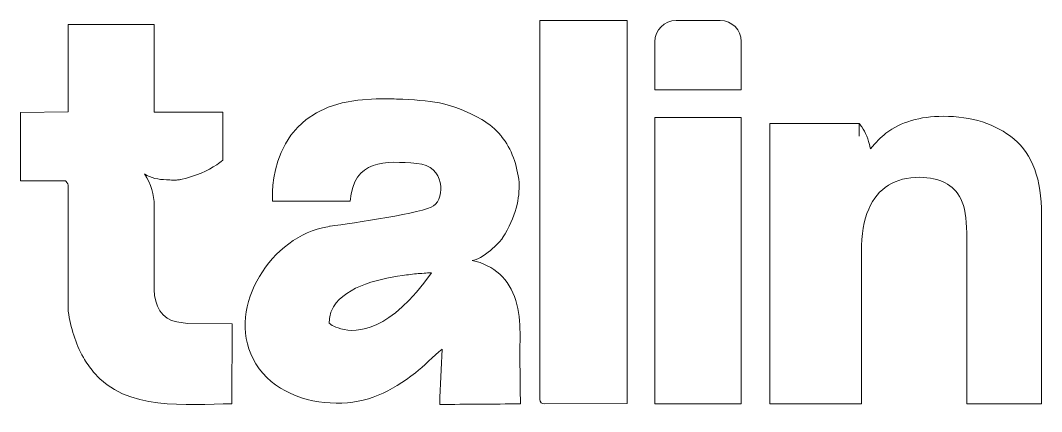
# Model space of a CAD drawing. Header units: centimetres. Extents: x -8 to 123, y -18 to 6.
# Drawn here: x 116.05 to 123.23, y -17.66 to -14.91 of the extents above; entities that cross this region are included whole.
import ezdxf

# ---------------------------------------------------------------- set-up
doc = ezdxf.new("R2010")
doc.units = ezdxf.units.CM
doc.header["$MEASUREMENT"] = 0
doc.layers.add('Layer 1', color=7, linetype='Continuous', lineweight=0)

# ---------------------------------------------------------------- blocks, each defined once
blk = doc.blocks.new('Block_25')
at = {"layer": 'Layer 1'}
for points, knots in [([(117.1513, -17.0262), (117.0465, -17.0096), (116.9934, -16.9111), (116.9927, -16.8006), (116.9927, -16.8006), (116.9927, -16.2089), (116.9927, -16.2089), (116.9927, -16.1336), (116.9695, -16.0591), (116.9244, -15.9872), (116.9675, -16.0191), (117.0239, -16.0258), (117.0783, -16.0291), (117.085, -16.0298), (117.0936, -16.0305), (117.1015, -16.0298), (117.1108, -16.0305), (117.1188, -16.0305), (117.1267, -16.0305), (117.138, -16.0311), (117.148, -16.0305), (117.1559, -16.0298), (117.1586, -16.0298), (117.1606, -16.0298), (117.1626, -16.0291), (117.1672, -16.0285), (117.1719, -16.0278), (117.1765, -16.0271), (117.1778, -16.0271), (117.1792, -16.0271), (117.1805, -16.0265), (117.2853, -16.0032), (117.3676, -15.9666), (117.4326, -15.9226), (117.4472, -15.9126), (117.4611, -15.9027), (117.4737, -15.892), (117.4744, -15.8913), (117.4744, -15.8913), (117.475, -15.8907), (117.475, -15.8907), (117.4737, -15.8907), (117.4737, -15.8907), (117.4737, -15.8907), (117.4737, -15.5545), (117.4737, -15.5545), (117.4737, -15.5545), (116.9927, -15.5532), (116.9927, -15.5532), (116.9927, -15.5532), (116.9914, -14.9388), (116.9914, -14.9388), (116.9914, -14.9388), (116.3884, -14.9388), (116.3884, -14.9388), (116.3884, -14.9388), (116.3877, -15.5525), (116.3877, -15.5525), (116.3877, -15.5525), (116.052, -15.5552), (116.052, -15.5552), (116.052, -15.5552), (116.0527, -16.0365), (116.0527, -16.0365), (116.0527, -16.0365), (116.3678, -16.0358), (116.3678, -16.0358), (116.3758, -16.0411), (116.3837, -16.0531), (116.3884, -16.0664), (116.3884, -16.0664), (116.3884, -16.9524), (116.3884, -16.9524), (116.4056, -17.0675), (116.4375, -17.178), (116.4952, -17.2765), (116.5144, -17.3125), (116.5383, -17.3464), (116.5655, -17.379), (116.7977, -17.6566), (117.2157, -17.6027), (117.5387, -17.6027), (117.5387, -17.6027), (117.5401, -17.0396), (117.5401, -17.0396), (117.5401, -17.0396), (117.2263, -17.0382), (117.2263, -17.0382), (117.2263, -17.0382), (117.1513, -17.0262), (117.1513, -17.0262)], [0, 0, 0, 0, 1, 1, 1, 2, 2, 2, 3, 3, 3, 4, 4, 4, 5, 5, 5, 6, 6, 6, 7, 7, 7, 8, 8, 8, 9, 9, 9, 10, 10, 10, 11, 11, 11, 12, 12, 12, 13, 13, 13, 14, 14, 14, 15, 15, 15, 16, 16, 16, 17, 17, 17, 18, 18, 18, 19, 19, 19, 20, 20, 20, 21, 21, 21, 22, 22, 22, 23, 23, 23, 24, 24, 24, 25, 25, 25, 26, 26, 26, 27, 27, 27, 28, 28, 28, 29, 29, 29, 30, 30, 30, 30]), ([(119.5662, -17.6027), (119.5648, -17.5122), (119.5655, -17.425), (119.5628, -17.3331), (119.5589, -17.18), (119.5788, -17.0276), (119.533, -16.8765), (119.4872, -16.7254), (119.3811, -16.6295), (119.2278, -16.5949), (119.2809, -16.5869), (119.33, -16.547), (119.3711, -16.511), (119.3764, -16.5064), (119.3824, -16.5011), (119.3877, -16.4951), (119.395, -16.4884), (119.401, -16.4831), (119.4063, -16.4778), (119.4149, -16.4698), (119.4209, -16.4625), (119.4262, -16.4565), (119.4282, -16.4545), (119.4295, -16.4531), (119.4308, -16.4511), (119.4335, -16.4471), (119.4361, -16.4438), (119.4394, -16.4398), (119.4401, -16.4385), (119.4408, -16.4378), (119.4414, -16.4365), (119.5356, -16.2887), (119.5622, -16.1569), (119.5569, -16.0471), (119.5436, -15.926), (119.5058, -15.8135), (119.4328, -15.7236), (119.4315, -15.7216), (119.4302, -15.7203), (119.4282, -15.7176), (119.3923, -15.6744), (119.3485, -15.6364), (119.2955, -15.6058), (119.1999, -15.5499), (119.1004, -15.5119), (118.9976, -15.4893), (118.914, -15.4753), (118.8145, -15.4647), (118.6958, -15.4614), (118.6506, -15.4607), (118.6029, -15.46), (118.5518, -15.4607), (117.8286, -15.4702), (117.818, -16.0515), (117.8243, -16.1787), (117.8243, -16.1787), (118.3706, -16.1787), (118.3706, -16.1787), (118.39, -15.8841), (118.6224, -15.8952), (118.8377, -15.914), (119.041, -15.9317), (119.0367, -16.1543), (118.9565, -16.2122), (118.8888, -16.2608), (118.3892, -16.3327), (118.2287, -16.3546), (118.2274, -16.3546), (118.226, -16.3546), (118.2247, -16.3553), (118.2081, -16.3593), (118.1909, -16.3626), (118.1743, -16.3666), (117.7889, -16.4531), (117.4863, -16.9603), (117.7059, -17.3211), (117.8227, -17.5122), (118.0562, -17.5947), (118.2705, -17.598), (118.4888, -17.6013), (118.6559, -17.5175), (118.8298, -17.3837), (118.8828, -17.3431), (118.9591, -17.2645), (119.0155, -17.2186), (119.0109, -17.3464), (119.0042, -17.4775), (118.9989, -17.6067), (119.188, -17.6053), (119.3771, -17.604), (119.5662, -17.6027)], [0, 0, 0, 0, 1, 1, 1, 2, 2, 2, 3, 3, 3, 4, 4, 4, 5, 5, 5, 6, 6, 6, 7, 7, 7, 8, 8, 8, 9, 9, 9, 10, 10, 10, 11, 11, 11, 12, 12, 12, 13, 13, 13, 14, 14, 14, 15, 15, 15, 16, 16, 16, 17, 17, 17, 18, 18, 18, 19, 19, 19, 20, 20, 20, 21, 21, 21, 22, 22, 22, 23, 23, 23, 24, 24, 24, 25, 25, 25, 26, 26, 26, 27, 27, 27, 28, 28, 28, 29, 29, 29, 30, 30, 30, 30]), ([(118.3043, -17.0755), (118.2519, -17.0609), (118.2227, -17.0376), (118.2227, -17.0376), (118.2221, -17.0049), (118.2274, -16.9757), (118.238, -16.949), (118.3023, -16.7913), (118.5531, -16.7267), (118.7369, -16.7001), (118.7548, -16.6981), (118.774, -16.6961), (118.7946, -16.6934), (118.8138, -16.6908), (118.8317, -16.6888), (118.8477, -16.6881), (118.851, -16.6874), (118.8543, -16.6874), (118.8583, -16.6868), (118.8808, -16.6854), (118.8994, -16.6841), (118.9133, -16.6834), (118.9313, -16.6821), (118.9419, -16.6821), (118.9419, -16.6821), (118.6493, -17.0941), (118.4191, -17.1074), (118.3043, -17.0755)], [0, 0, 0, 0, 1, 1, 1, 2, 2, 2, 3, 3, 3, 4, 4, 4, 5, 5, 5, 6, 6, 6, 7, 7, 7, 8, 8, 8, 9, 9, 9, 9])]:
    blk.add_open_spline(points, degree=3, knots=knots, dxfattribs=at)
blk = doc.blocks.new('Block_26')
at = {"layer": 'Layer 1'}
blk.add_lwpolyline([(120.5115, -15.5918), (120.5115, -17.6013), (121.1186, -17.602), (121.1179, -15.5911)], close=True, dxfattribs=at)
for points, knots in [([(119.7033, -17.571), (119.7041, -17.5904), (119.7169, -17.603), (119.7341, -17.603), (119.7341, -17.603), (120.3172, -17.6003), (120.3172, -17.6003), (120.3172, -17.6003), (120.3172, -14.9096), (120.3172, -14.9096), (120.3172, -14.9096), (119.7033, -14.9098), (119.7033, -14.9098), (119.7033, -14.9098), (119.7033, -17.571), (119.7033, -17.571)], [0, 0, 0, 0, 1, 1, 1, 2, 2, 2, 3, 3, 3, 4, 4, 4, 5, 5, 5, 5]), ([(123.2294, -16.2738), (123.2294, -16.0266), (123.1648, -15.8496), (123.0356, -15.7428), (122.9064, -15.6361), (122.7402, -15.5828), (122.537, -15.5828), (122.3748, -15.5828), (122.2408, -15.6226), (122.135, -15.7022), (122.1002, -15.7285), (122.0641, -15.7659), (122.0268, -15.8119), (122.0265, -15.8099), (122.0262, -15.8079), (122.026, -15.8056), (122.0257, -15.8048), (122.0257, -15.8043), (122.0254, -15.8034), (122.0122, -15.7429), (121.9911, -15.6951), (121.9656, -15.6577), (121.96, -15.6487), (121.9537, -15.6408), (121.9475, -15.633), (121.9475, -15.633), (121.9475, -15.6438), (121.9475, -15.6438), (121.9475, -15.6438), (121.9474, -15.7217), (121.9474, -15.7217), (121.9474, -15.7217), (121.9474, -15.6334), (121.9474, -15.6334), (121.9474, -15.6334), (121.3188, -15.6334), (121.3188, -15.6334), (121.3188, -15.6334), (121.3188, -17.6017), (121.3188, -17.6017), (121.3188, -17.6017), (121.9637, -17.6017), (121.9637, -17.6017), (121.9637, -17.6017), (121.9637, -16.5343), (121.9637, -16.5343), (121.9637, -16.4125), (121.9805, -16.3125), (122.0141, -16.234), (122.079, -16.0857), (122.1986, -16.0115), (122.373, -16.0115), (122.5148, -16.0115), (122.611, -16.0622), (122.6615, -16.1635), (122.6891, -16.2189), (122.703, -16.2985), (122.703, -16.4023), (122.703, -16.4023), (122.703, -17.6017), (122.703, -17.6017), (122.703, -17.6017), (123.2294, -17.6017), (123.2294, -17.6017), (123.2294, -17.6017), (123.2294, -16.2738), (123.2294, -16.2738)], [0, 0, 0, 0, 1, 1, 1, 2, 2, 2, 3, 3, 3, 4, 4, 4, 5, 5, 5, 6, 6, 6, 7, 7, 7, 8, 8, 8, 9, 9, 9, 10, 10, 10, 11, 11, 11, 12, 12, 12, 13, 13, 13, 14, 14, 14, 15, 15, 15, 16, 16, 16, 17, 17, 17, 18, 18, 18, 19, 19, 19, 20, 20, 20, 21, 21, 21, 22, 22, 22, 22])]:
    blk.add_open_spline(points, degree=3, knots=knots, dxfattribs=at)
blk = doc.blocks.new('Block_24')
at = {"layer": 'Layer 1'}
blk.add_open_spline([(120.9709, -14.9098), (120.9709, -14.9098), (120.6609, -14.9098), (120.6609, -14.9098), (120.5784, -14.9098), (120.5115, -14.9766), (120.5115, -15.0591), (120.5115, -15.0591), (120.5115, -15.3978), (120.5115, -15.3978), (120.5115, -15.3978), (121.1186, -15.3978), (121.1186, -15.3978), (121.1186, -15.3978), (121.1186, -15.0575), (121.1186, -15.0575), (121.1186, -14.9759), (121.0524, -14.9098), (120.9709, -14.9098)], degree=3, knots=[0, 0, 0, 0, 1, 1, 1, 2, 2, 2, 3, 3, 3, 4, 4, 4, 5, 5, 5, 6, 6, 6, 6], dxfattribs=at)
for name in ['Block_26', 'Block_25']:
    blk.add_blockref(name, (0, 0), dxfattribs=at)
blk = doc.blocks.new('Block_23')
at = {"layer": 'Layer 1'}
blk.add_blockref('Block_24', (0, 0), dxfattribs=at)

msp = doc.modelspace()

# ---------------------------------------------------------------- block references
at = {"layer": 'Layer 1'}
msp.add_blockref('Block_23', (0, 0), dxfattribs=at)

doc.saveas('drawing.dxf')
